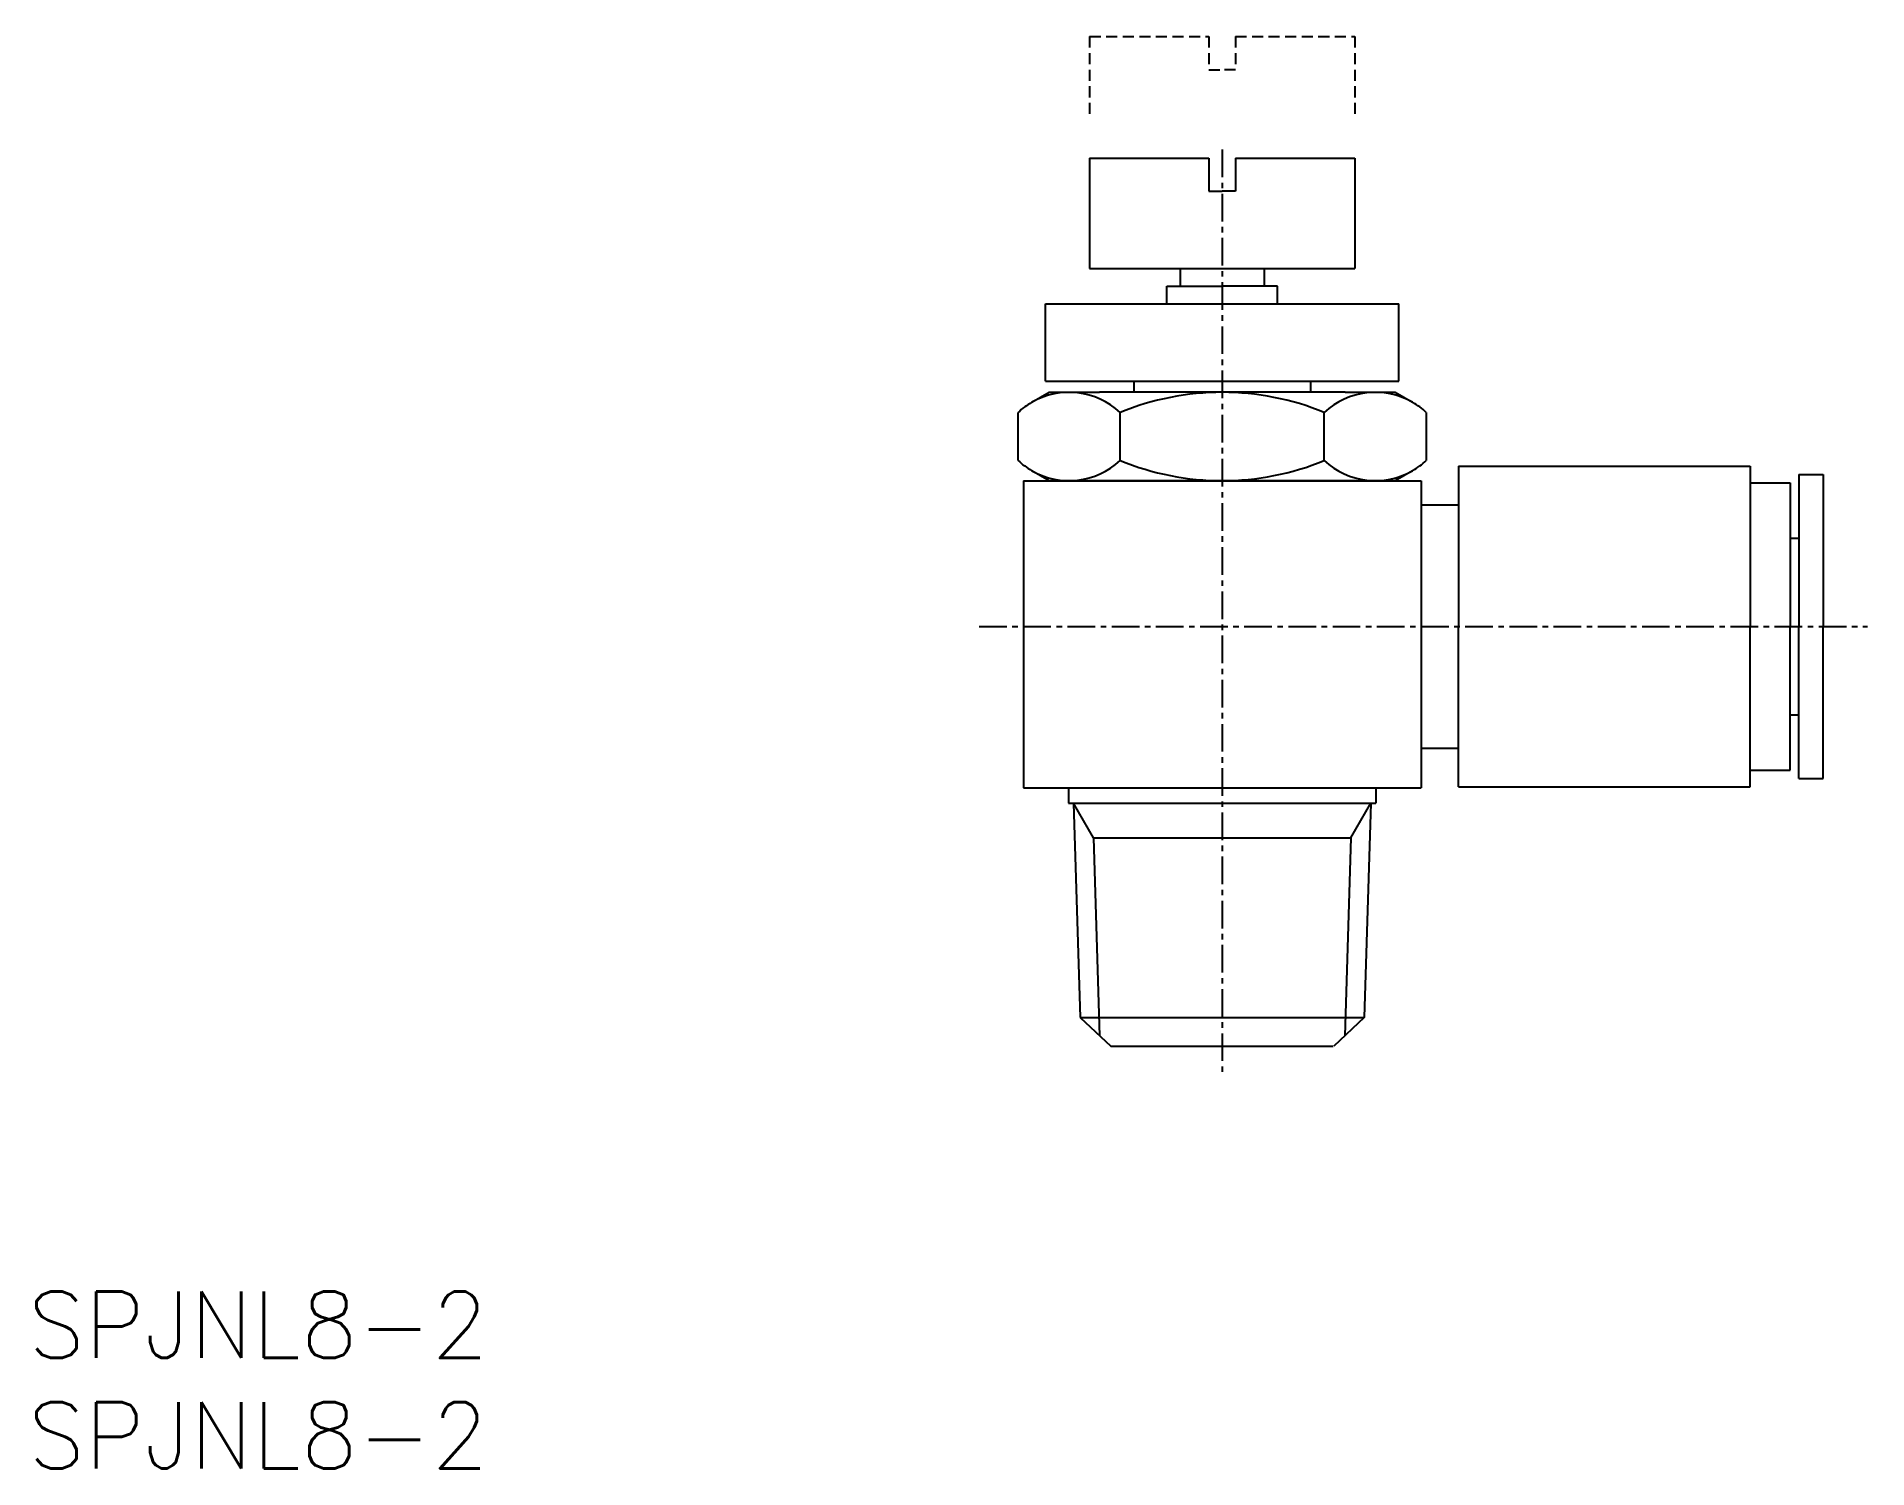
# Model space of a CAD drawing. Extents: x 0.4 to 83.2, y 0 to 64.8.
import ezdxf

# ---------------------------------------------------------------- set-up
doc = ezdxf.new("R2010")
doc.units = 0
doc.linetypes.add('CENTER', pattern=[2, 1.25, -0.25, 0.25, -0.25])
doc.linetypes.add('DASHED', pattern=[0.75, 0.5, -0.25])
doc.layers.get('0').update_dxf_attribs({"linetype": 'CONTINUOUS'})
doc.layers.add('CENTER', color=1, linetype='CENTER')
doc.styles.get("Standard").update_dxf_attribs({"font": 'txt.shx'})

# ---------------------------------------------------------------- blocks, each defined once
blk = doc.blocks.new('*U6')
at = {"color": 7, "linetype": 'CONTINUOUS'}
blk.add_text('SPJNL8-2', height=3, dxfattribs=at).set_placement((0, 0))
blk = doc.blocks.new('*U7')
at = {"color": 7, "linetype": 'CONTINUOUS'}
blk.add_text('SPJNL8-2', height=3, dxfattribs=at).set_placement((0, 5))

msp = doc.modelspace()

# ---------------------------------------------------------------- linework, layer by layer
at = {"color": 3, "linetype": 'DASHED'}
for p, q in [((48.044, 64.807), (48.044, 61.057)), ((48.044, 64.807), (53.444, 64.807)), ((53.444, 64.807), (53.444, 63.307)), ((54.644, 64.807), (60.044, 64.807)), ((54.644, 64.807), (54.644, 63.307)), ((60.044, 64.807), (60.044, 61.057)), ((53.444, 63.307), (54.044, 63.307)), ((54.644, 63.307), (54.044, 63.307))]:
    msp.add_line(p, q, dxfattribs=at)
at = {"color": 7, "linetype": 'CONTINUOUS'}
for p, q in [((48.044, 59.307), (48.044, 54.307)), ((48.044, 59.307), (53.444, 59.307)), ((53.444, 59.307), (53.444, 57.807)), ((54.644, 59.307), (60.044, 59.307)), ((54.644, 59.307), (54.644, 57.807)), ((60.044, 59.307), (60.044, 54.307)), ((53.444, 57.807), (54.044, 57.807)), ((54.644, 57.807), (54.044, 57.807)), ((48.044, 54.307), (60.044, 54.307)), ((52.144, 54.307), (52.144, 53.507)), ((55.944, 54.307), (55.944, 53.507)), ((51.544, 53.507), (54.044, 53.507)), ((51.544, 52.707), (51.544, 53.507)), ((56.544, 53.507), (54.044, 53.507)), ((56.544, 52.707), (56.544, 53.507)), ((46.044, 52.707), (62.044, 52.707)), ((46.044, 49.207), (46.044, 52.707)), ((62.044, 49.207), (62.044, 52.707)), ((46.044, 49.207), (62.044, 49.207)), ((50.044, 49.207), (50.044, 48.707)), ((58.044, 49.207), (58.044, 48.707)), ((45.429, 48.255), (46.212, 48.707)), ((46.212, 48.707), (48.485, 48.707)), ((59.603, 48.707), (48.485, 48.707)), ((59.603, 48.707), (61.876, 48.707)), ((61.876, 48.707), (62.659, 48.255)), ((44.806, 45.622), (44.806, 47.793)), ((49.425, 45.622), (49.425, 47.793)), ((58.663, 45.622), (58.663, 47.793)), ((63.282, 47.793), (63.282, 45.622)), ((46.212, 44.707), (45.429, 45.159)), ((62.659, 45.159), (61.876, 44.707)), ((64.744, 45.357), (77.944, 45.357)), ((64.744, 45.357), (64.744, 38.107)), ((77.944, 45.357), (77.944, 38.107)), ((80.144, 44.982), (81.244, 44.982)), ((80.144, 44.982), (80.144, 38.107)), ((81.244, 44.982), (81.244, 38.107)), ((45.044, 44.707), (45.044, 30.807)), ((45.044, 44.707), (63.044, 44.707)), ((48.276, 44.707), (46.212, 44.707)), ((59.812, 44.707), (48.276, 44.707)), ((61.876, 44.707), (59.812, 44.707)), ((63.044, 44.707), (63.044, 30.807)), ((77.944, 44.607), (79.748, 44.607)), ((79.748, 44.607), (79.748, 38.107)), ((63.044, 43.607), (64.744, 43.607)), ((79.748, 42.107), (80.144, 42.107)), ((64.744, 30.857), (64.744, 38.107)), ((77.944, 30.857), (77.944, 38.107)), ((79.748, 31.607), (79.748, 38.107)), ((80.144, 31.232), (80.144, 38.107)), ((81.244, 31.232), (81.244, 38.107)), ((79.748, 34.107), (80.144, 34.107)), ((63.044, 32.607), (64.744, 32.607)), ((77.944, 31.607), (79.748, 31.607)), ((45.044, 30.807), (63.044, 30.807)), ((47.094, 30.807), (47.094, 30.107)), ((60.994, 30.807), (60.994, 30.107)), ((64.744, 30.857), (77.944, 30.857)), ((80.144, 31.232), (81.244, 31.232)), ((47.094, 30.107), (60.994, 30.107)), ((48.214, 28.54), (47.309, 30.107)), ((47.309, 30.107), (47.613, 20.407)), ((59.873, 28.54), (60.778, 30.107)), ((60.778, 30.107), (60.475, 20.407)), ((48.214, 28.54), (59.873, 28.54)), ((48.214, 28.54), (48.495, 19.578)), ((59.873, 28.54), (59.593, 19.578)), ((47.613, 20.407), (48.996, 19.107)), ((47.613, 20.407), (60.475, 20.407)), ((60.475, 20.407), (59.092, 19.107)), ((48.996, 19.107), (59.065, 19.107))]:
    msp.add_line(p, q, dxfattribs=at)
for centre, radius, start, end in [((47.116, 45.334), 3.374, 120, 133.19696), ((47.116, 45.334), 3.374, 46.80304, 120), ((54.044, 36.584), 12.124, 67.60625, 112.39375), ((60.972, 45.334), 3.374, 60, 133.19696), ((60.972, 45.334), 3.374, 46.80304, 60), ((47.116, 48.081), 3.374, 226.80304, 240), ((47.116, 48.081), 3.374, 240, 313.19696), ((54.044, 56.831), 12.124, 247.60625, 292.39375), ((60.972, 48.081), 3.374, 226.80304, 300), ((60.972, 48.081), 3.374, 300, 313.19696)]:
    msp.add_arc(centre, radius, start, end, dxfattribs=at)
at = {"layer": 'CENTER', "color": 1, "linetype": 'CENTER'}
for p, q in [((54.044, 59.692), (54.044, 17.835)), ((43.044, 38.107), (83.244, 38.107))]:
    msp.add_line(p, q, dxfattribs=at)

# ---------------------------------------------------------------- block references
at = {"color": 7, "linetype": 'CONTINUOUS'}
for name in ['*U7', '*U6']:
    msp.add_blockref(name, (0, 0), dxfattribs=at)

doc.saveas('drawing.dxf')
